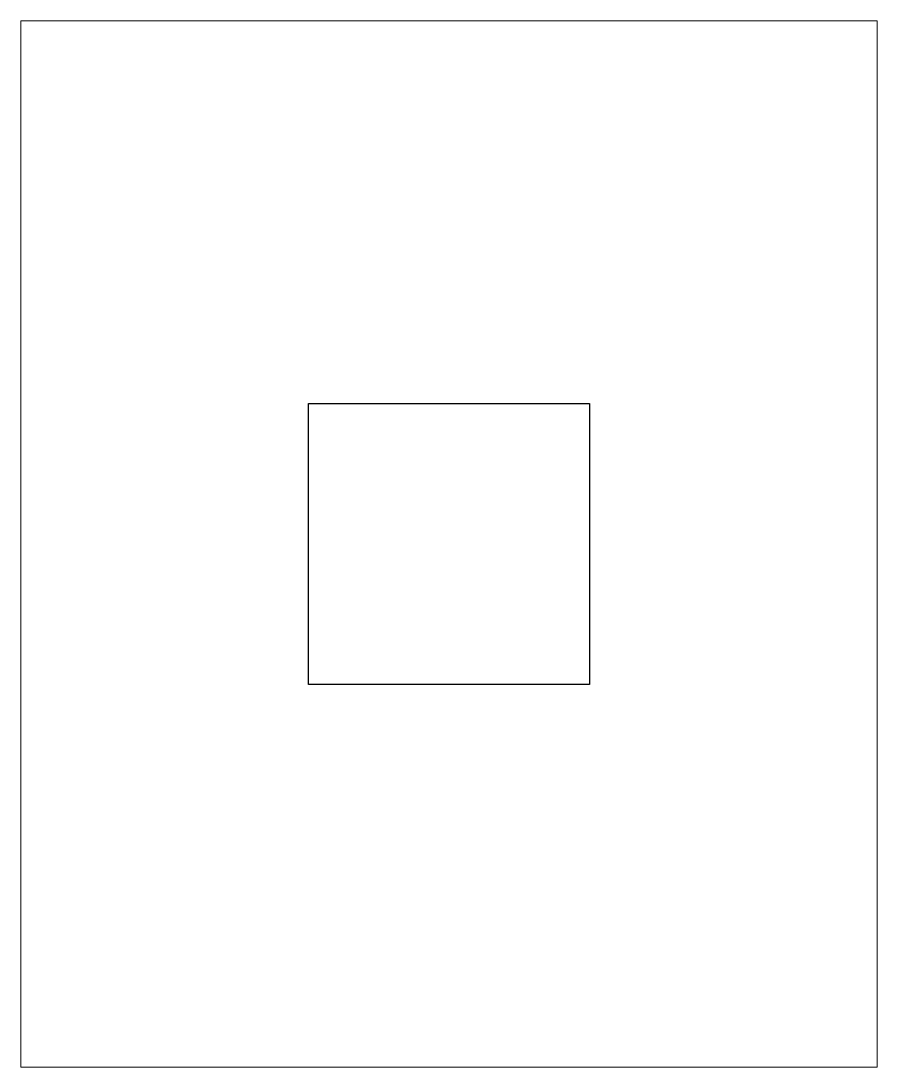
# Paper-space layout 'Layout1' of a CAD drawing. Header units: millimetres. Extents: x 27 to 179, y 46 to 232.
# The model-space entities are those that its viewports show. They can reach past a viewport. Long polylines and large blocks are cut down to what shows.
import ezdxf

# ---------------------------------------------------------------- set-up
doc = ezdxf.new("R2010")
doc.units = ezdxf.units.MM

msp = doc.modelspace()

# ---------------------------------------------------------------- linework, layer by layer
at = {"ltscale": 0.01}
for p, q in [((187.2859, 183.642), (187.7859, 183.642)), ((187.2859, 183.142), (187.2859, 183.642)), ((187.7859, 183.642), (187.7859, 183.142)), ((187.7859, 183.142), (187.2859, 183.142))]:
    msp.add_line(p, q, dxfattribs=at)

psp = doc.layouts.get("Layout1")

# ---------------------------------------------------------------- viewports
at = {"layer": '0', "ltscale": 0.01, "view_target_point": (187.5359, 183.392)}
psp.add_viewport(center=(103.26, 139), size=(152.2, 186.02), view_center_point=(0, 0), view_height=1.8602, dxfattribs=at)

doc.saveas('drawing.dxf')
